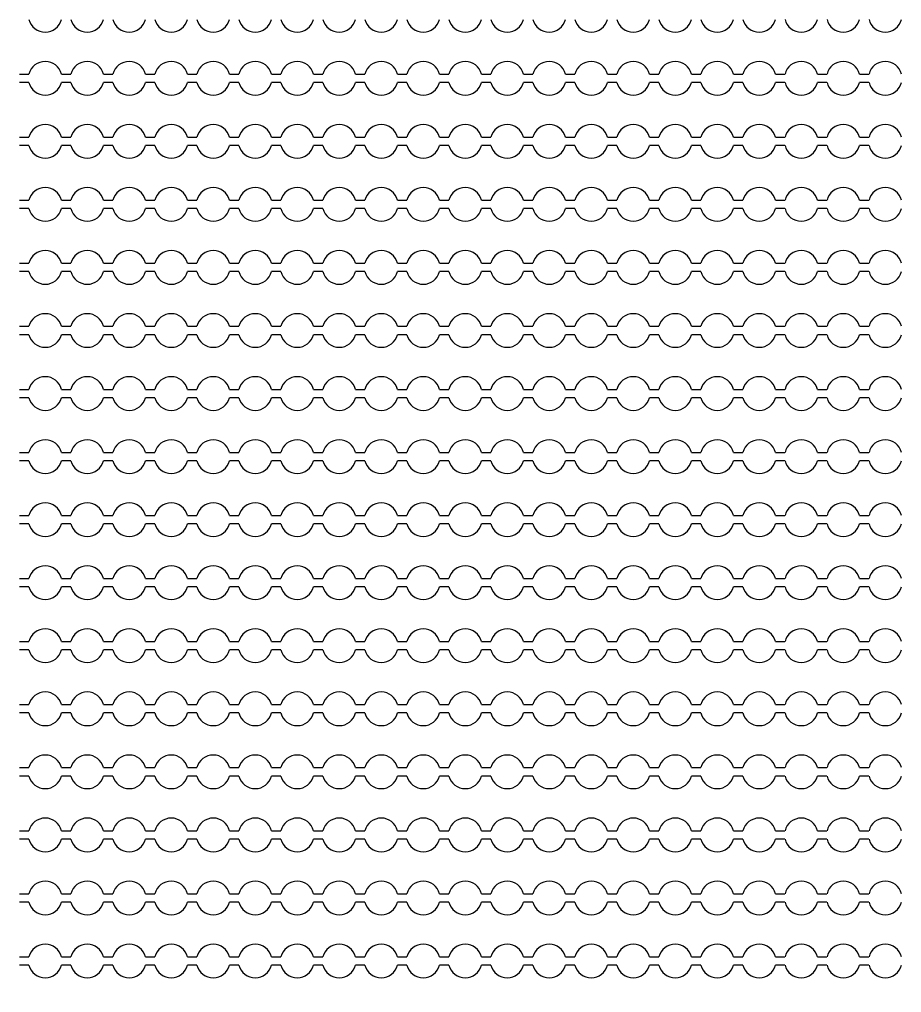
# Model space of a CAD drawing. Extents: x 4056 to 105656, y 4120 to 105720.
# Drawn here: x 32264 to 33314, y 31140 to 32298 of the extents above; entities that cross this region are included whole.
import ezdxf

# ---------------------------------------------------------------- set-up
doc = ezdxf.new("R2010")
doc.units = 13
doc.header["$MEASUREMENT"] = 0
doc.layers.add('Main Layer', color=7, linetype='Continuous', lineweight=0)

msp = doc.modelspace()

# ---------------------------------------------------------------- linework, layer by layer
for p, q in [((32263.9, 32233), (32275.1, 32233)), ((32313.9, 32233), (32325.1, 32233)), ((32363.9, 32233), (32375.1, 32233)), ((32413.9, 32233), (32425.1, 32233)), ((32463.9, 32233), (32475.1, 32233)), ((32513.9, 32233), (32525.1, 32233)), ((32563.9, 32233), (32575.1, 32233)), ((32613.9, 32233), (32625.1, 32233)), ((32663.9, 32233), (32675.1, 32233)), ((32713.9, 32233), (32725.1, 32233)), ((32763.9, 32233), (32775.1, 32233)), ((32813.9, 32233), (32825.1, 32233)), ((32863.9, 32233), (32875.1, 32233)), ((32913.9, 32233), (32925.1, 32233)), ((32963.9, 32233), (32975.1, 32233)), ((33013.9, 32233), (33025.1, 32233)), ((33063.9, 32233), (33075.1, 32233)), ((33113.9, 32233), (33125.1, 32233)), ((33163.9, 32233), (33175.1, 32233)), ((33213.9, 32233), (33225.1, 32233)), ((33263.9, 32233), (33275.1, 32233)), ((32275.1, 32223), (32263.9, 32223)), ((32325.1, 32223), (32313.9, 32223)), ((32375.1, 32223), (32363.9, 32223)), ((32425.1, 32223), (32413.9, 32223)), ((32475.1, 32223), (32463.9, 32223)), ((32525.1, 32223), (32513.9, 32223)), ((32575.1, 32223), (32563.9, 32223)), ((32625.1, 32223), (32613.9, 32223)), ((32675.1, 32223), (32663.9, 32223)), ((32725.1, 32223), (32713.9, 32223)), ((32775.1, 32223), (32763.9, 32223)), ((32825.1, 32223), (32813.9, 32223)), ((32875.1, 32223), (32863.9, 32223)), ((32925.1, 32223), (32913.9, 32223)), ((32975.1, 32223), (32963.9, 32223)), ((33025.1, 32223), (33013.9, 32223)), ((33075.1, 32223), (33063.9, 32223)), ((33125.1, 32223), (33113.9, 32223)), ((33175.1, 32223), (33163.9, 32223)), ((33225.1, 32223), (33213.9, 32223)), ((33275.1, 32223), (33263.9, 32223)), ((32263.9, 32158), (32275.1, 32158)), ((32313.9, 32158), (32325.1, 32158)), ((32363.9, 32158), (32375.1, 32158)), ((32413.9, 32158), (32425.1, 32158)), ((32463.9, 32158), (32475.1, 32158)), ((32513.9, 32158), (32525.1, 32158)), ((32563.9, 32158), (32575.1, 32158)), ((32613.9, 32158), (32625.1, 32158)), ((32663.9, 32158), (32675.1, 32158)), ((32713.9, 32158), (32725.1, 32158)), ((32763.9, 32158), (32775.1, 32158)), ((32813.9, 32158), (32825.1, 32158)), ((32863.9, 32158), (32875.1, 32158)), ((32913.9, 32158), (32925.1, 32158)), ((32963.9, 32158), (32975.1, 32158)), ((33013.9, 32158), (33025.1, 32158)), ((33063.9, 32158), (33075.1, 32158)), ((33113.9, 32158), (33125.1, 32158)), ((33163.9, 32158), (33175.1, 32158)), ((33213.9, 32158), (33225.1, 32158)), ((33263.9, 32158), (33275.1, 32158)), ((32275.1, 32148), (32263.9, 32148)), ((32325.1, 32148), (32313.9, 32148)), ((32375.1, 32148), (32363.9, 32148)), ((32425.1, 32148), (32413.9, 32148)), ((32475.1, 32148), (32463.9, 32148)), ((32525.1, 32148), (32513.9, 32148)), ((32575.1, 32148), (32563.9, 32148)), ((32625.1, 32148), (32613.9, 32148)), ((32675.1, 32148), (32663.9, 32148)), ((32725.1, 32148), (32713.9, 32148)), ((32775.1, 32148), (32763.9, 32148)), ((32825.1, 32148), (32813.9, 32148)), ((32875.1, 32148), (32863.9, 32148)), ((32925.1, 32148), (32913.9, 32148)), ((32975.1, 32148), (32963.9, 32148)), ((33025.1, 32148), (33013.9, 32148)), ((33075.1, 32148), (33063.9, 32148)), ((33125.1, 32148), (33113.9, 32148)), ((33175.1, 32148), (33163.9, 32148)), ((33225.1, 32148), (33213.9, 32148)), ((33275.1, 32148), (33263.9, 32148)), ((32263.9, 32083), (32275.1, 32083)), ((32313.9, 32083), (32325.1, 32083)), ((32363.9, 32083), (32375.1, 32083)), ((32413.9, 32083), (32425.1, 32083)), ((32463.9, 32083), (32475.1, 32083)), ((32513.9, 32083), (32525.1, 32083)), ((32563.9, 32083), (32575.1, 32083)), ((32613.9, 32083), (32625.1, 32083)), ((32663.9, 32083), (32675.1, 32083)), ((32713.9, 32083), (32725.1, 32083)), ((32763.9, 32083), (32775.1, 32083)), ((32813.9, 32083), (32825.1, 32083)), ((32863.9, 32083), (32875.1, 32083)), ((32913.9, 32083), (32925.1, 32083)), ((32963.9, 32083), (32975.1, 32083)), ((33013.9, 32083), (33025.1, 32083)), ((33063.9, 32083), (33075.1, 32083)), ((33113.9, 32083), (33125.1, 32083)), ((33163.9, 32083), (33175.1, 32083)), ((33213.9, 32083), (33225.1, 32083)), ((33263.9, 32083), (33275.1, 32083)), ((32275.1, 32073), (32263.9, 32073)), ((32325.1, 32073), (32313.9, 32073)), ((32375.1, 32073), (32363.9, 32073)), ((32425.1, 32073), (32413.9, 32073)), ((32475.1, 32073), (32463.9, 32073)), ((32525.1, 32073), (32513.9, 32073)), ((32575.1, 32073), (32563.9, 32073)), ((32625.1, 32073), (32613.9, 32073)), ((32675.1, 32073), (32663.9, 32073)), ((32725.1, 32073), (32713.9, 32073)), ((32775.1, 32073), (32763.9, 32073)), ((32825.1, 32073), (32813.9, 32073)), ((32875.1, 32073), (32863.9, 32073)), ((32925.1, 32073), (32913.9, 32073)), ((32975.1, 32073), (32963.9, 32073)), ((33025.1, 32073), (33013.9, 32073)), ((33075.1, 32073), (33063.9, 32073)), ((33125.1, 32073), (33113.9, 32073)), ((33175.1, 32073), (33163.9, 32073)), ((33225.1, 32073), (33213.9, 32073)), ((33275.1, 32073), (33263.9, 32073)), ((32263.9, 32008), (32275.1, 32008)), ((32313.9, 32008), (32325.1, 32008)), ((32363.9, 32008), (32375.1, 32008)), ((32413.9, 32008), (32425.1, 32008)), ((32463.9, 32008), (32475.1, 32008)), ((32513.9, 32008), (32525.1, 32008)), ((32563.9, 32008), (32575.1, 32008)), ((32613.9, 32008), (32625.1, 32008)), ((32663.9, 32008), (32675.1, 32008)), ((32713.9, 32008), (32725.1, 32008)), ((32763.9, 32008), (32775.1, 32008)), ((32813.9, 32008), (32825.1, 32008)), ((32863.9, 32008), (32875.1, 32008)), ((32913.9, 32008), (32925.1, 32008)), ((32963.9, 32008), (32975.1, 32008)), ((33013.9, 32008), (33025.1, 32008)), ((33063.9, 32008), (33075.1, 32008)), ((33113.9, 32008), (33125.1, 32008)), ((33163.9, 32008), (33175.1, 32008)), ((33213.9, 32008), (33225.1, 32008)), ((33263.9, 32008), (33275.1, 32008)), ((32275.1, 31998), (32263.9, 31998)), ((32325.1, 31998), (32313.9, 31998)), ((32375.1, 31998), (32363.9, 31998)), ((32425.1, 31998), (32413.9, 31998)), ((32475.1, 31998), (32463.9, 31998)), ((32525.1, 31998), (32513.9, 31998)), ((32575.1, 31998), (32563.9, 31998)), ((32625.1, 31998), (32613.9, 31998)), ((32675.1, 31998), (32663.9, 31998)), ((32725.1, 31998), (32713.9, 31998)), ((32775.1, 31998), (32763.9, 31998)), ((32825.1, 31998), (32813.9, 31998)), ((32875.1, 31998), (32863.9, 31998)), ((32925.1, 31998), (32913.9, 31998)), ((32975.1, 31998), (32963.9, 31998)), ((33025.1, 31998), (33013.9, 31998)), ((33075.1, 31998), (33063.9, 31998)), ((33125.1, 31998), (33113.9, 31998)), ((33175.1, 31998), (33163.9, 31998)), ((33225.1, 31998), (33213.9, 31998)), ((33275.1, 31998), (33263.9, 31998)), ((32263.9, 31933), (32275.1, 31933)), ((32313.9, 31933), (32325.1, 31933)), ((32363.9, 31933), (32375.1, 31933)), ((32413.9, 31933), (32425.1, 31933)), ((32463.9, 31933), (32475.1, 31933)), ((32513.9, 31933), (32525.1, 31933)), ((32563.9, 31933), (32575.1, 31933)), ((32613.9, 31933), (32625.1, 31933)), ((32663.9, 31933), (32675.1, 31933)), ((32713.9, 31933), (32725.1, 31933)), ((32763.9, 31933), (32775.1, 31933)), ((32813.9, 31933), (32825.1, 31933)), ((32863.9, 31933), (32875.1, 31933)), ((32913.9, 31933), (32925.1, 31933)), ((32963.9, 31933), (32975.1, 31933)), ((33013.9, 31933), (33025.1, 31933)), ((33063.9, 31933), (33075.1, 31933)), ((33113.9, 31933), (33125.1, 31933)), ((33163.9, 31933), (33175.1, 31933)), ((33213.9, 31933), (33225.1, 31933)), ((33263.9, 31933), (33275.1, 31933)), ((32275.1, 31923), (32263.9, 31923)), ((32325.1, 31923), (32313.9, 31923)), ((32375.1, 31923), (32363.9, 31923)), ((32425.1, 31923), (32413.9, 31923)), ((32475.1, 31923), (32463.9, 31923)), ((32525.1, 31923), (32513.9, 31923)), ((32575.1, 31923), (32563.9, 31923)), ((32625.1, 31923), (32613.9, 31923)), ((32675.1, 31923), (32663.9, 31923)), ((32725.1, 31923), (32713.9, 31923)), ((32775.1, 31923), (32763.9, 31923)), ((32825.1, 31923), (32813.9, 31923)), ((32875.1, 31923), (32863.9, 31923)), ((32925.1, 31923), (32913.9, 31923)), ((32975.1, 31923), (32963.9, 31923)), ((33025.1, 31923), (33013.9, 31923)), ((33075.1, 31923), (33063.9, 31923)), ((33125.1, 31923), (33113.9, 31923)), ((33175.1, 31923), (33163.9, 31923)), ((33225.1, 31923), (33213.9, 31923)), ((33275.1, 31923), (33263.9, 31923)), ((32263.9, 31858), (32275.1, 31858)), ((32313.9, 31858), (32325.1, 31858)), ((32363.9, 31858), (32375.1, 31858)), ((32413.9, 31858), (32425.1, 31858)), ((32463.9, 31858), (32475.1, 31858)), ((32513.9, 31858), (32525.1, 31858)), ((32563.9, 31858), (32575.1, 31858)), ((32613.9, 31858), (32625.1, 31858)), ((32663.9, 31858), (32675.1, 31858)), ((32713.9, 31858), (32725.1, 31858)), ((32763.9, 31858), (32775.1, 31858)), ((32813.9, 31858), (32825.1, 31858)), ((32863.9, 31858), (32875.1, 31858)), ((32913.9, 31858), (32925.1, 31858)), ((32963.9, 31858), (32975.1, 31858)), ((33013.9, 31858), (33025.1, 31858)), ((33063.9, 31858), (33075.1, 31858)), ((33113.9, 31858), (33125.1, 31858)), ((33163.9, 31858), (33175.1, 31858)), ((33213.9, 31858), (33225.1, 31858)), ((33263.9, 31858), (33275.1, 31858)), ((32275.1, 31848), (32263.9, 31848)), ((32325.1, 31848), (32313.9, 31848)), ((32375.1, 31848), (32363.9, 31848)), ((32425.1, 31848), (32413.9, 31848)), ((32475.1, 31848), (32463.9, 31848)), ((32525.1, 31848), (32513.9, 31848)), ((32575.1, 31848), (32563.9, 31848)), ((32625.1, 31848), (32613.9, 31848)), ((32675.1, 31848), (32663.9, 31848)), ((32725.1, 31848), (32713.9, 31848)), ((32775.1, 31848), (32763.9, 31848)), ((32825.1, 31848), (32813.9, 31848)), ((32875.1, 31848), (32863.9, 31848)), ((32925.1, 31848), (32913.9, 31848)), ((32975.1, 31848), (32963.9, 31848)), ((33025.1, 31848), (33013.9, 31848)), ((33075.1, 31848), (33063.9, 31848)), ((33125.1, 31848), (33113.9, 31848)), ((33175.1, 31848), (33163.9, 31848)), ((33225.1, 31848), (33213.9, 31848)), ((33275.1, 31848), (33263.9, 31848)), ((32263.9, 31783), (32275.1, 31783)), ((32313.9, 31783), (32325.1, 31783)), ((32363.9, 31783), (32375.1, 31783)), ((32413.9, 31783), (32425.1, 31783)), ((32463.9, 31783), (32475.1, 31783)), ((32513.9, 31783), (32525.1, 31783)), ((32563.9, 31783), (32575.1, 31783)), ((32613.9, 31783), (32625.1, 31783)), ((32663.9, 31783), (32675.1, 31783)), ((32713.9, 31783), (32725.1, 31783)), ((32763.9, 31783), (32775.1, 31783)), ((32813.9, 31783), (32825.1, 31783)), ((32863.9, 31783), (32875.1, 31783)), ((32913.9, 31783), (32925.1, 31783)), ((32963.9, 31783), (32975.1, 31783)), ((33013.9, 31783), (33025.1, 31783)), ((33063.9, 31783), (33075.1, 31783)), ((33113.9, 31783), (33125.1, 31783)), ((33163.9, 31783), (33175.1, 31783)), ((33213.9, 31783), (33225.1, 31783)), ((33263.9, 31783), (33275.1, 31783)), ((32275.1, 31773), (32263.9, 31773)), ((32325.1, 31773), (32313.9, 31773)), ((32375.1, 31773), (32363.9, 31773)), ((32425.1, 31773), (32413.9, 31773)), ((32475.1, 31773), (32463.9, 31773)), ((32525.1, 31773), (32513.9, 31773)), ((32575.1, 31773), (32563.9, 31773)), ((32625.1, 31773), (32613.9, 31773)), ((32675.1, 31773), (32663.9, 31773)), ((32725.1, 31773), (32713.9, 31773)), ((32775.1, 31773), (32763.9, 31773)), ((32825.1, 31773), (32813.9, 31773)), ((32875.1, 31773), (32863.9, 31773)), ((32925.1, 31773), (32913.9, 31773)), ((32975.1, 31773), (32963.9, 31773)), ((33025.1, 31773), (33013.9, 31773)), ((33075.1, 31773), (33063.9, 31773)), ((33125.1, 31773), (33113.9, 31773)), ((33175.1, 31773), (33163.9, 31773)), ((33225.1, 31773), (33213.9, 31773)), ((33275.1, 31773), (33263.9, 31773)), ((32263.9, 31708), (32275.1, 31708)), ((32313.9, 31708), (32325.1, 31708)), ((32363.9, 31708), (32375.1, 31708)), ((32413.9, 31708), (32425.1, 31708)), ((32463.9, 31708), (32475.1, 31708)), ((32513.9, 31708), (32525.1, 31708)), ((32563.9, 31708), (32575.1, 31708)), ((32613.9, 31708), (32625.1, 31708)), ((32663.9, 31708), (32675.1, 31708)), ((32713.9, 31708), (32725.1, 31708)), ((32763.9, 31708), (32775.1, 31708)), ((32813.9, 31708), (32825.1, 31708)), ((32863.9, 31708), (32875.1, 31708)), ((32913.9, 31708), (32925.1, 31708)), ((32963.9, 31708), (32975.1, 31708)), ((33013.9, 31708), (33025.1, 31708)), ((33063.9, 31708), (33075.1, 31708)), ((33113.9, 31708), (33125.1, 31708)), ((33163.9, 31708), (33175.1, 31708)), ((33213.9, 31708), (33225.1, 31708)), ((33263.9, 31708), (33275.1, 31708)), ((32275.1, 31698), (32263.9, 31698)), ((32325.1, 31698), (32313.9, 31698)), ((32375.1, 31698), (32363.9, 31698)), ((32425.1, 31698), (32413.9, 31698)), ((32475.1, 31698), (32463.9, 31698)), ((32525.1, 31698), (32513.9, 31698)), ((32575.1, 31698), (32563.9, 31698)), ((32625.1, 31698), (32613.9, 31698)), ((32675.1, 31698), (32663.9, 31698)), ((32725.1, 31698), (32713.9, 31698)), ((32775.1, 31698), (32763.9, 31698)), ((32825.1, 31698), (32813.9, 31698)), ((32875.1, 31698), (32863.9, 31698)), ((32925.1, 31698), (32913.9, 31698)), ((32975.1, 31698), (32963.9, 31698)), ((33025.1, 31698), (33013.9, 31698)), ((33075.1, 31698), (33063.9, 31698)), ((33125.1, 31698), (33113.9, 31698)), ((33175.1, 31698), (33163.9, 31698)), ((33225.1, 31698), (33213.9, 31698)), ((33275.1, 31698), (33263.9, 31698)), ((32263.9, 31633), (32275.1, 31633)), ((32275.1, 31623), (32263.9, 31623)), ((32313.9, 31633), (32325.1, 31633)), ((32325.1, 31623), (32313.9, 31623)), ((32363.9, 31633), (32375.1, 31633)), ((32375.1, 31623), (32363.9, 31623)), ((32413.9, 31633), (32425.1, 31633)), ((32425.1, 31623), (32413.9, 31623)), ((32463.9, 31633), (32475.1, 31633)), ((32475.1, 31623), (32463.9, 31623)), ((32513.9, 31633), (32525.1, 31633)), ((32525.1, 31623), (32513.9, 31623)), ((32563.9, 31633), (32575.1, 31633)), ((32575.1, 31623), (32563.9, 31623)), ((32613.9, 31633), (32625.1, 31633)), ((32625.1, 31623), (32613.9, 31623)), ((32663.9, 31633), (32675.1, 31633)), ((32675.1, 31623), (32663.9, 31623)), ((32713.9, 31633), (32725.1, 31633)), ((32725.1, 31623), (32713.9, 31623)), ((32763.9, 31633), (32775.1, 31633)), ((32775.1, 31623), (32763.9, 31623)), ((32813.9, 31633), (32825.1, 31633)), ((32825.1, 31623), (32813.9, 31623)), ((32863.9, 31633), (32875.1, 31633)), ((32875.1, 31623), (32863.9, 31623)), ((32913.9, 31633), (32925.1, 31633)), ((32925.1, 31623), (32913.9, 31623)), ((32963.9, 31633), (32975.1, 31633)), ((32975.1, 31623), (32963.9, 31623)), ((33013.9, 31633), (33025.1, 31633)), ((33025.1, 31623), (33013.9, 31623)), ((33063.9, 31633), (33075.1, 31633)), ((33075.1, 31623), (33063.9, 31623)), ((33113.9, 31633), (33125.1, 31633)), ((33125.1, 31623), (33113.9, 31623)), ((33163.9, 31633), (33175.1, 31633)), ((33175.1, 31623), (33163.9, 31623)), ((33213.9, 31633), (33225.1, 31633)), ((33225.1, 31623), (33213.9, 31623)), ((33263.9, 31633), (33275.1, 31633)), ((33275.1, 31623), (33263.9, 31623)), ((32263.9, 31558), (32275.1, 31558)), ((32313.9, 31558), (32325.1, 31558)), ((32363.9, 31558), (32375.1, 31558)), ((32413.9, 31558), (32425.1, 31558)), ((32463.9, 31558), (32475.1, 31558)), ((32513.9, 31558), (32525.1, 31558)), ((32563.9, 31558), (32575.1, 31558)), ((32613.9, 31558), (32625.1, 31558)), ((32663.9, 31558), (32675.1, 31558)), ((32713.9, 31558), (32725.1, 31558)), ((32763.9, 31558), (32775.1, 31558)), ((32813.9, 31558), (32825.1, 31558)), ((32863.9, 31558), (32875.1, 31558)), ((32913.9, 31558), (32925.1, 31558)), ((32963.9, 31558), (32975.1, 31558)), ((33013.9, 31558), (33025.1, 31558)), ((33063.9, 31558), (33075.1, 31558)), ((33113.9, 31558), (33125.1, 31558)), ((33163.9, 31558), (33175.1, 31558)), ((33213.9, 31558), (33225.1, 31558)), ((33263.9, 31558), (33275.1, 31558)), ((32275.1, 31548), (32263.9, 31548)), ((32325.1, 31548), (32313.9, 31548)), ((32375.1, 31548), (32363.9, 31548)), ((32425.1, 31548), (32413.9, 31548)), ((32475.1, 31548), (32463.9, 31548)), ((32525.1, 31548), (32513.9, 31548)), ((32575.1, 31548), (32563.9, 31548)), ((32625.1, 31548), (32613.9, 31548)), ((32675.1, 31548), (32663.9, 31548)), ((32725.1, 31548), (32713.9, 31548)), ((32775.1, 31548), (32763.9, 31548)), ((32825.1, 31548), (32813.9, 31548)), ((32875.1, 31548), (32863.9, 31548)), ((32925.1, 31548), (32913.9, 31548)), ((32975.1, 31548), (32963.9, 31548)), ((33025.1, 31548), (33013.9, 31548)), ((33075.1, 31548), (33063.9, 31548)), ((33125.1, 31548), (33113.9, 31548)), ((33175.1, 31548), (33163.9, 31548)), ((33225.1, 31548), (33213.9, 31548)), ((33275.1, 31548), (33263.9, 31548)), ((32263.9, 31483), (32275.1, 31483)), ((32275.1, 31473), (32263.9, 31473)), ((32313.9, 31483), (32325.1, 31483)), ((32325.1, 31473), (32313.9, 31473)), ((32363.9, 31483), (32375.1, 31483)), ((32375.1, 31473), (32363.9, 31473)), ((32413.9, 31483), (32425.1, 31483)), ((32425.1, 31473), (32413.9, 31473)), ((32463.9, 31483), (32475.1, 31483)), ((32475.1, 31473), (32463.9, 31473)), ((32513.9, 31483), (32525.1, 31483)), ((32525.1, 31473), (32513.9, 31473)), ((32563.9, 31483), (32575.1, 31483)), ((32575.1, 31473), (32563.9, 31473)), ((32613.9, 31483), (32625.1, 31483)), ((32625.1, 31473), (32613.9, 31473)), ((32663.9, 31483), (32675.1, 31483)), ((32675.1, 31473), (32663.9, 31473)), ((32713.9, 31483), (32725.1, 31483)), ((32725.1, 31473), (32713.9, 31473)), ((32763.9, 31483), (32775.1, 31483)), ((32775.1, 31473), (32763.9, 31473)), ((32813.9, 31483), (32825.1, 31483)), ((32825.1, 31473), (32813.9, 31473)), ((32863.9, 31483), (32875.1, 31483)), ((32875.1, 31473), (32863.9, 31473)), ((32913.9, 31483), (32925.1, 31483)), ((32925.1, 31473), (32913.9, 31473)), ((32963.9, 31483), (32975.1, 31483)), ((32975.1, 31473), (32963.9, 31473)), ((33013.9, 31483), (33025.1, 31483)), ((33025.1, 31473), (33013.9, 31473)), ((33063.9, 31483), (33075.1, 31483)), ((33075.1, 31473), (33063.9, 31473)), ((33113.9, 31483), (33125.1, 31483)), ((33125.1, 31473), (33113.9, 31473)), ((33163.9, 31483), (33175.1, 31483)), ((33175.1, 31473), (33163.9, 31473)), ((33213.9, 31483), (33225.1, 31483)), ((33225.1, 31473), (33213.9, 31473)), ((33263.9, 31483), (33275.1, 31483)), ((33275.1, 31473), (33263.9, 31473)), ((32263.9, 31408), (32275.1, 31408)), ((32313.9, 31408), (32325.1, 31408)), ((32363.9, 31408), (32375.1, 31408)), ((32413.9, 31408), (32425.1, 31408)), ((32463.9, 31408), (32475.1, 31408)), ((32513.9, 31408), (32525.1, 31408)), ((32563.9, 31408), (32575.1, 31408)), ((32613.9, 31408), (32625.1, 31408)), ((32663.9, 31408), (32675.1, 31408)), ((32713.9, 31408), (32725.1, 31408)), ((32763.9, 31408), (32775.1, 31408)), ((32813.9, 31408), (32825.1, 31408)), ((32863.9, 31408), (32875.1, 31408)), ((32913.9, 31408), (32925.1, 31408)), ((32963.9, 31408), (32975.1, 31408)), ((33013.9, 31408), (33025.1, 31408)), ((33063.9, 31408), (33075.1, 31408)), ((33113.9, 31408), (33125.1, 31408)), ((33163.9, 31408), (33175.1, 31408)), ((33213.9, 31408), (33225.1, 31408)), ((33263.9, 31408), (33275.1, 31408)), ((32275.1, 31398), (32263.9, 31398)), ((32325.1, 31398), (32313.9, 31398)), ((32375.1, 31398), (32363.9, 31398)), ((32425.1, 31398), (32413.9, 31398)), ((32475.1, 31398), (32463.9, 31398)), ((32525.1, 31398), (32513.9, 31398)), ((32575.1, 31398), (32563.9, 31398)), ((32625.1, 31398), (32613.9, 31398)), ((32675.1, 31398), (32663.9, 31398)), ((32725.1, 31398), (32713.9, 31398)), ((32775.1, 31398), (32763.9, 31398)), ((32825.1, 31398), (32813.9, 31398)), ((32875.1, 31398), (32863.9, 31398)), ((32925.1, 31398), (32913.9, 31398)), ((32975.1, 31398), (32963.9, 31398)), ((33025.1, 31398), (33013.9, 31398)), ((33075.1, 31398), (33063.9, 31398)), ((33125.1, 31398), (33113.9, 31398)), ((33175.1, 31398), (33163.9, 31398)), ((33225.1, 31398), (33213.9, 31398)), ((33275.1, 31398), (33263.9, 31398)), ((32263.9, 31333), (32275.1, 31333)), ((32275.1, 31323), (32263.9, 31323)), ((32313.9, 31333), (32325.1, 31333)), ((32325.1, 31323), (32313.9, 31323)), ((32363.9, 31333), (32375.1, 31333)), ((32375.1, 31323), (32363.9, 31323)), ((32413.9, 31333), (32425.1, 31333)), ((32425.1, 31323), (32413.9, 31323)), ((32463.9, 31333), (32475.1, 31333)), ((32475.1, 31323), (32463.9, 31323)), ((32513.9, 31333), (32525.1, 31333)), ((32525.1, 31323), (32513.9, 31323)), ((32563.9, 31333), (32575.1, 31333)), ((32575.1, 31323), (32563.9, 31323)), ((32613.9, 31333), (32625.1, 31333)), ((32625.1, 31323), (32613.9, 31323)), ((32663.9, 31333), (32675.1, 31333)), ((32675.1, 31323), (32663.9, 31323)), ((32713.9, 31333), (32725.1, 31333)), ((32725.1, 31323), (32713.9, 31323)), ((32763.9, 31333), (32775.1, 31333)), ((32775.1, 31323), (32763.9, 31323)), ((32813.9, 31333), (32825.1, 31333)), ((32825.1, 31323), (32813.9, 31323)), ((32863.9, 31333), (32875.1, 31333)), ((32875.1, 31323), (32863.9, 31323)), ((32913.9, 31333), (32925.1, 31333)), ((32925.1, 31323), (32913.9, 31323)), ((32963.9, 31333), (32975.1, 31333)), ((32975.1, 31323), (32963.9, 31323)), ((33013.9, 31333), (33025.1, 31333)), ((33025.1, 31323), (33013.9, 31323)), ((33063.9, 31333), (33075.1, 31333)), ((33075.1, 31323), (33063.9, 31323)), ((33113.9, 31333), (33125.1, 31333)), ((33125.1, 31323), (33113.9, 31323)), ((33163.9, 31333), (33175.1, 31333)), ((33175.1, 31323), (33163.9, 31323)), ((33213.9, 31333), (33225.1, 31333)), ((33225.1, 31323), (33213.9, 31323)), ((33263.9, 31333), (33275.1, 31333)), ((33275.1, 31323), (33263.9, 31323)), ((32263.9, 31258), (32275.1, 31258)), ((32313.9, 31258), (32325.1, 31258)), ((32363.9, 31258), (32375.1, 31258)), ((32413.9, 31258), (32425.1, 31258)), ((32463.9, 31258), (32475.1, 31258)), ((32513.9, 31258), (32525.1, 31258)), ((32563.9, 31258), (32575.1, 31258)), ((32613.9, 31258), (32625.1, 31258)), ((32663.9, 31258), (32675.1, 31258)), ((32713.9, 31258), (32725.1, 31258)), ((32763.9, 31258), (32775.1, 31258)), ((32813.9, 31258), (32825.1, 31258)), ((32863.9, 31258), (32875.1, 31258)), ((32913.9, 31258), (32925.1, 31258)), ((32963.9, 31258), (32975.1, 31258)), ((33013.9, 31258), (33025.1, 31258)), ((33063.9, 31258), (33075.1, 31258)), ((33113.9, 31258), (33125.1, 31258)), ((33163.9, 31258), (33175.1, 31258)), ((33213.9, 31258), (33225.1, 31258)), ((33263.9, 31258), (33275.1, 31258)), ((32275.1, 31248), (32263.9, 31248)), ((32325.1, 31248), (32313.9, 31248)), ((32375.1, 31248), (32363.9, 31248)), ((32425.1, 31248), (32413.9, 31248)), ((32475.1, 31248), (32463.9, 31248)), ((32525.1, 31248), (32513.9, 31248)), ((32575.1, 31248), (32563.9, 31248)), ((32625.1, 31248), (32613.9, 31248)), ((32675.1, 31248), (32663.9, 31248)), ((32725.1, 31248), (32713.9, 31248)), ((32775.1, 31248), (32763.9, 31248)), ((32825.1, 31248), (32813.9, 31248)), ((32875.1, 31248), (32863.9, 31248)), ((32925.1, 31248), (32913.9, 31248)), ((32975.1, 31248), (32963.9, 31248)), ((33025.1, 31248), (33013.9, 31248)), ((33075.1, 31248), (33063.9, 31248)), ((33125.1, 31248), (33113.9, 31248)), ((33175.1, 31248), (33163.9, 31248)), ((33225.1, 31248), (33213.9, 31248)), ((33275.1, 31248), (33263.9, 31248)), ((32263.9, 31183), (32275.1, 31183)), ((32275.1, 31173), (32263.9, 31173)), ((32313.9, 31183), (32325.1, 31183)), ((32325.1, 31173), (32313.9, 31173)), ((32363.9, 31183), (32375.1, 31183)), ((32375.1, 31173), (32363.9, 31173)), ((32413.9, 31183), (32425.1, 31183)), ((32425.1, 31173), (32413.9, 31173)), ((32463.9, 31183), (32475.1, 31183)), ((32475.1, 31173), (32463.9, 31173)), ((32513.9, 31183), (32525.1, 31183)), ((32525.1, 31173), (32513.9, 31173)), ((32563.9, 31183), (32575.1, 31183)), ((32575.1, 31173), (32563.9, 31173)), ((32613.9, 31183), (32625.1, 31183)), ((32625.1, 31173), (32613.9, 31173)), ((32663.9, 31183), (32675.1, 31183)), ((32675.1, 31173), (32663.9, 31173)), ((32713.9, 31183), (32725.1, 31183)), ((32725.1, 31173), (32713.9, 31173)), ((32763.9, 31183), (32775.1, 31183)), ((32775.1, 31173), (32763.9, 31173)), ((32813.9, 31183), (32825.1, 31183)), ((32825.1, 31173), (32813.9, 31173)), ((32863.9, 31183), (32875.1, 31183)), ((32875.1, 31173), (32863.9, 31173)), ((32913.9, 31183), (32925.1, 31183)), ((32925.1, 31173), (32913.9, 31173)), ((32963.9, 31183), (32975.1, 31183)), ((32975.1, 31173), (32963.9, 31173)), ((33013.9, 31183), (33025.1, 31183)), ((33025.1, 31173), (33013.9, 31173)), ((33063.9, 31183), (33075.1, 31183)), ((33075.1, 31173), (33063.9, 31173)), ((33113.9, 31183), (33125.1, 31183)), ((33125.1, 31173), (33113.9, 31173)), ((33163.9, 31183), (33175.1, 31183)), ((33175.1, 31173), (33163.9, 31173)), ((33213.9, 31183), (33225.1, 31183)), ((33225.1, 31173), (33213.9, 31173)), ((33263.9, 31183), (33275.1, 31183)), ((33275.1, 31173), (33263.9, 31173))]:
    msp.add_line(p, q)
for centre, start, end in [((32294.5, 32303), 194.4775, 345.5225), ((32344.5, 32303), 194.4775, 345.5225), ((32394.5, 32303), 194.4775, 345.5225), ((32444.5, 32303), 194.4775, 345.5225), ((32494.5, 32303), 194.4775, 345.5225), ((32544.5, 32303), 194.4775, 345.5225), ((32594.5, 32303), 194.4775, 345.5225), ((32644.5, 32303), 194.4775, 345.5225), ((32694.5, 32303), 194.4775, 345.5225), ((32744.5, 32303), 194.4775, 345.5225), ((32794.5, 32303), 194.4775, 345.5225), ((32844.5, 32303), 194.4775, 345.5225), ((32894.5, 32303), 194.4775, 345.5225), ((32944.5, 32303), 194.4775, 345.5225), ((32994.5, 32303), 194.4775, 345.5225), ((33044.5, 32303), 194.4775, 345.5225), ((33094.5, 32303), 194.4775, 345.5225), ((33144.5, 32303), 194.4775, 345.5225), ((33194.5, 32303), 194.4775, 345.5225), ((33244.5, 32303), 194.4775, 345.5225), ((33294.5, 32303), 194.4775, 345.5225), ((32294.5, 32228), 14.4775, 165.5225), ((32344.5, 32228), 14.4775, 165.5225), ((32394.5, 32228), 14.4775, 165.5225), ((32444.5, 32228), 14.4775, 165.5225), ((32494.5, 32228), 14.4775, 165.5225), ((32544.5, 32228), 14.4775, 165.5225), ((32594.5, 32228), 14.4775, 165.5225), ((32644.5, 32228), 14.4775, 165.5225), ((32694.5, 32228), 14.4775, 165.5225), ((32744.5, 32228), 14.4775, 165.5225), ((32794.5, 32228), 14.4775, 165.5225), ((32844.5, 32228), 14.4775, 165.5225), ((32894.5, 32228), 14.4775, 165.5225), ((32944.5, 32228), 14.4775, 165.5225), ((32994.5, 32228), 14.4775, 165.5225), ((33044.5, 32228), 14.4775, 165.5225), ((33094.5, 32228), 14.4775, 165.5225), ((33144.5, 32228), 14.4775, 165.5225), ((33194.5, 32228), 14.4775, 165.5225), ((33244.5, 32228), 14.4775, 165.5225), ((33294.5, 32228), 14.4775, 165.5225), ((32294.5, 32228), 194.4775, 345.5225), ((32344.5, 32228), 194.4775, 345.5225), ((32394.5, 32228), 194.4775, 345.5225), ((32444.5, 32228), 194.4775, 345.5225), ((32494.5, 32228), 194.4775, 345.5225), ((32544.5, 32228), 194.4775, 345.5225), ((32594.5, 32228), 194.4775, 345.5225), ((32644.5, 32228), 194.4775, 345.5225), ((32694.5, 32228), 194.4775, 345.5225), ((32744.5, 32228), 194.4775, 345.5225), ((32794.5, 32228), 194.4775, 345.5225), ((32844.5, 32228), 194.4775, 345.5225), ((32894.5, 32228), 194.4775, 345.5225), ((32944.5, 32228), 194.4775, 345.5225), ((32994.5, 32228), 194.4775, 345.5225), ((33044.5, 32228), 194.4775, 345.5225), ((33094.5, 32228), 194.4775, 345.5225), ((33144.5, 32228), 194.4775, 345.5225), ((33194.5, 32228), 194.4775, 345.5225), ((33244.5, 32228), 194.4775, 345.5225), ((33294.5, 32228), 194.4775, 345.5225), ((32294.5, 32153), 14.4775, 165.5225), ((32344.5, 32153), 14.4775, 165.5225), ((32394.5, 32153), 14.4775, 165.5225), ((32444.5, 32153), 14.4775, 165.5225), ((32494.5, 32153), 14.4775, 165.5225), ((32544.5, 32153), 14.4775, 165.5225), ((32594.5, 32153), 14.4775, 165.5225), ((32644.5, 32153), 14.4775, 165.5225), ((32694.5, 32153), 14.4775, 165.5225), ((32744.5, 32153), 14.4775, 165.5225), ((32794.5, 32153), 14.4775, 165.5225), ((32844.5, 32153), 14.4775, 165.5225), ((32894.5, 32153), 14.4775, 165.5225), ((32944.5, 32153), 14.4775, 165.5225), ((32994.5, 32153), 14.4775, 165.5225), ((33044.5, 32153), 14.4775, 165.5225), ((33094.5, 32153), 14.4775, 165.5225), ((33144.5, 32153), 14.4775, 165.5225), ((33194.5, 32153), 14.4775, 165.5225), ((33244.5, 32153), 14.4775, 165.5225), ((33294.5, 32153), 14.4775, 165.5225), ((32294.5, 32153), 194.4775, 345.5225), ((32344.5, 32153), 194.4775, 345.5225), ((32394.5, 32153), 194.4775, 345.5225), ((32444.5, 32153), 194.4775, 345.5225), ((32494.5, 32153), 194.4775, 345.5225), ((32544.5, 32153), 194.4775, 345.5225), ((32594.5, 32153), 194.4775, 345.5225), ((32644.5, 32153), 194.4775, 345.5225), ((32694.5, 32153), 194.4775, 345.5225), ((32744.5, 32153), 194.4775, 345.5225), ((32794.5, 32153), 194.4775, 345.5225), ((32844.5, 32153), 194.4775, 345.5225), ((32894.5, 32153), 194.4775, 345.5225), ((32944.5, 32153), 194.4775, 345.5225), ((32994.5, 32153), 194.4775, 345.5225), ((33044.5, 32153), 194.4775, 345.5225), ((33094.5, 32153), 194.4775, 345.5225), ((33144.5, 32153), 194.4775, 345.5225), ((33194.5, 32153), 194.4775, 345.5225), ((33244.5, 32153), 194.4775, 345.5225), ((33294.5, 32153), 194.4775, 345.5225), ((32294.5, 32078), 14.4775, 165.5225), ((32344.5, 32078), 14.4775, 165.5225), ((32394.5, 32078), 14.4775, 165.5225), ((32444.5, 32078), 14.4775, 165.5225), ((32494.5, 32078), 14.4775, 165.5225), ((32544.5, 32078), 14.4775, 165.5225), ((32594.5, 32078), 14.4775, 165.5225), ((32644.5, 32078), 14.4775, 165.5225), ((32694.5, 32078), 14.4775, 165.5225), ((32744.5, 32078), 14.4775, 165.5225), ((32794.5, 32078), 14.4775, 165.5225), ((32844.5, 32078), 14.4775, 165.5225), ((32894.5, 32078), 14.4775, 165.5225), ((32944.5, 32078), 14.4775, 165.5225), ((32994.5, 32078), 14.4775, 165.5225), ((33044.5, 32078), 14.4775, 165.5225), ((33094.5, 32078), 14.4775, 165.5225), ((33144.5, 32078), 14.4775, 165.5225), ((33194.5, 32078), 14.4775, 165.5225), ((33244.5, 32078), 14.4775, 165.5225), ((33294.5, 32078), 14.4775, 165.5225), ((32294.5, 32078), 194.4775, 345.5225), ((32344.5, 32078), 194.4775, 345.5225), ((32394.5, 32078), 194.4775, 345.5225), ((32444.5, 32078), 194.4775, 345.5225), ((32494.5, 32078), 194.4775, 345.5225), ((32544.5, 32078), 194.4775, 345.5225), ((32594.5, 32078), 194.4775, 345.5225), ((32644.5, 32078), 194.4775, 345.5225), ((32694.5, 32078), 194.4775, 345.5225), ((32744.5, 32078), 194.4775, 345.5225), ((32794.5, 32078), 194.4775, 345.5225), ((32844.5, 32078), 194.4775, 345.5225), ((32894.5, 32078), 194.4775, 345.5225), ((32944.5, 32078), 194.4775, 345.5225), ((32994.5, 32078), 194.4775, 345.5225), ((33044.5, 32078), 194.4775, 345.5225), ((33094.5, 32078), 194.4775, 345.5225), ((33144.5, 32078), 194.4775, 345.5225), ((33194.5, 32078), 194.4775, 345.5225), ((33244.5, 32078), 194.4775, 345.5225), ((33294.5, 32078), 194.4775, 345.5225), ((32294.5, 32003), 14.4775, 165.5225), ((32344.5, 32003), 14.4775, 165.5225), ((32394.5, 32003), 14.4775, 165.5225), ((32444.5, 32003), 14.4775, 165.5225), ((32494.5, 32003), 14.4775, 165.5225), ((32544.5, 32003), 14.4775, 165.5225), ((32594.5, 32003), 14.4775, 165.5225), ((32644.5, 32003), 14.4775, 165.5225), ((32694.5, 32003), 14.4775, 165.5225), ((32744.5, 32003), 14.4775, 165.5225), ((32794.5, 32003), 14.4775, 165.5225), ((32844.5, 32003), 14.4775, 165.5225), ((32894.5, 32003), 14.4775, 165.5225), ((32944.5, 32003), 14.4775, 165.5225), ((32994.5, 32003), 14.4775, 165.5225), ((33044.5, 32003), 14.4775, 165.5225), ((33094.5, 32003), 14.4775, 165.5225), ((33144.5, 32003), 14.4775, 165.5225), ((33194.5, 32003), 14.4775, 165.5225), ((33244.5, 32003), 14.4775, 165.5225), ((33294.5, 32003), 14.4775, 165.5225), ((32294.5, 32003), 194.4775, 345.5225), ((32344.5, 32003), 194.4775, 345.5225), ((32394.5, 32003), 194.4775, 345.5225), ((32444.5, 32003), 194.4775, 345.5225), ((32494.5, 32003), 194.4775, 345.5225), ((32544.5, 32003), 194.4775, 345.5225), ((32594.5, 32003), 194.4775, 345.5225), ((32644.5, 32003), 194.4775, 345.5225), ((32694.5, 32003), 194.4775, 345.5225), ((32744.5, 32003), 194.4775, 345.5225), ((32794.5, 32003), 194.4775, 345.5225), ((32844.5, 32003), 194.4775, 345.5225), ((32894.5, 32003), 194.4775, 345.5225), ((32944.5, 32003), 194.4775, 345.5225), ((32994.5, 32003), 194.4775, 345.5225), ((33044.5, 32003), 194.4775, 345.5225), ((33094.5, 32003), 194.4775, 345.5225), ((33144.5, 32003), 194.4775, 345.5225), ((33194.5, 32003), 194.4775, 345.5225), ((33244.5, 32003), 194.4775, 345.5225), ((33294.5, 32003), 194.4775, 345.5225), ((32294.5, 31928), 14.4775, 165.5225), ((32344.5, 31928), 14.4775, 165.5225), ((32394.5, 31928), 14.4775, 165.5225), ((32444.5, 31928), 14.4775, 165.5225), ((32494.5, 31928), 14.4775, 165.5225), ((32544.5, 31928), 14.4775, 165.5225), ((32594.5, 31928), 14.4775, 165.5225), ((32644.5, 31928), 14.4775, 165.5225), ((32694.5, 31928), 14.4775, 165.5225), ((32744.5, 31928), 14.4775, 165.5225), ((32794.5, 31928), 14.4775, 165.5225), ((32844.5, 31928), 14.4775, 165.5225), ((32894.5, 31928), 14.4775, 165.5225), ((32944.5, 31928), 14.4775, 165.5225), ((32994.5, 31928), 14.4775, 165.5225), ((33044.5, 31928), 14.4775, 165.5225), ((33094.5, 31928), 14.4775, 165.5225), ((33144.5, 31928), 14.4775, 165.5225), ((33194.5, 31928), 14.4775, 165.5225), ((33244.5, 31928), 14.4775, 165.5225), ((33294.5, 31928), 14.4775, 165.5225), ((32294.5, 31928), 194.4775, 345.5225), ((32344.5, 31928), 194.4775, 345.5225), ((32394.5, 31928), 194.4775, 345.5225), ((32444.5, 31928), 194.4775, 345.5225), ((32494.5, 31928), 194.4775, 345.5225), ((32544.5, 31928), 194.4775, 345.5225), ((32594.5, 31928), 194.4775, 345.5225), ((32644.5, 31928), 194.4775, 345.5225), ((32694.5, 31928), 194.4775, 345.5225), ((32744.5, 31928), 194.4775, 345.5225), ((32794.5, 31928), 194.4775, 345.5225), ((32844.5, 31928), 194.4775, 345.5225), ((32894.5, 31928), 194.4775, 345.5225), ((32944.5, 31928), 194.4775, 345.5225), ((32994.5, 31928), 194.4775, 345.5225), ((33044.5, 31928), 194.4775, 345.5225), ((33094.5, 31928), 194.4775, 345.5225), ((33144.5, 31928), 194.4775, 345.5225), ((33194.5, 31928), 194.4775, 345.5225), ((33244.5, 31928), 194.4775, 345.5225), ((33294.5, 31928), 194.4775, 345.5225), ((32294.5, 31853), 14.4775, 165.5225), ((32344.5, 31853), 14.4775, 165.5225), ((32394.5, 31853), 14.4775, 165.5225), ((32444.5, 31853), 14.4775, 165.5225), ((32494.5, 31853), 14.4775, 165.5225), ((32544.5, 31853), 14.4775, 165.5225), ((32594.5, 31853), 14.4775, 165.5225), ((32644.5, 31853), 14.4775, 165.5225), ((32694.5, 31853), 14.4775, 165.5225), ((32744.5, 31853), 14.4775, 165.5225), ((32794.5, 31853), 14.4775, 165.5225), ((32844.5, 31853), 14.4775, 165.5225), ((32894.5, 31853), 14.4775, 165.5225), ((32944.5, 31853), 14.4775, 165.5225), ((32994.5, 31853), 14.4775, 165.5225), ((33044.5, 31853), 14.4775, 165.5225), ((33094.5, 31853), 14.4775, 165.5225), ((33144.5, 31853), 14.4775, 165.5225), ((33194.5, 31853), 14.4775, 165.5225), ((33244.5, 31853), 14.4775, 165.5225), ((33294.5, 31853), 14.4775, 165.5225), ((32294.5, 31853), 194.4775, 345.5225), ((32344.5, 31853), 194.4775, 345.5225), ((32394.5, 31853), 194.4775, 345.5225), ((32444.5, 31853), 194.4775, 345.5225), ((32494.5, 31853), 194.4775, 345.5225), ((32544.5, 31853), 194.4775, 345.5225), ((32594.5, 31853), 194.4775, 345.5225), ((32644.5, 31853), 194.4775, 345.5225), ((32694.5, 31853), 194.4775, 345.5225), ((32744.5, 31853), 194.4775, 345.5225), ((32794.5, 31853), 194.4775, 345.5225), ((32844.5, 31853), 194.4775, 345.5225), ((32894.5, 31853), 194.4775, 345.5225), ((32944.5, 31853), 194.4775, 345.5225), ((32994.5, 31853), 194.4775, 345.5225), ((33044.5, 31853), 194.4775, 345.5225), ((33094.5, 31853), 194.4775, 345.5225), ((33144.5, 31853), 194.4775, 345.5225), ((33194.5, 31853), 194.4775, 345.5225), ((33244.5, 31853), 194.4775, 345.5225), ((33294.5, 31853), 194.4775, 345.5225), ((32294.5, 31778), 14.4775, 165.5225), ((32344.5, 31778), 14.4775, 165.5225), ((32394.5, 31778), 14.4775, 165.5225), ((32444.5, 31778), 14.4775, 165.5225), ((32494.5, 31778), 14.4775, 165.5225), ((32544.5, 31778), 14.4775, 165.5225), ((32594.5, 31778), 14.4775, 165.5225), ((32644.5, 31778), 14.4775, 165.5225), ((32694.5, 31778), 14.4775, 165.5225), ((32744.5, 31778), 14.4775, 165.5225), ((32794.5, 31778), 14.4775, 165.5225), ((32844.5, 31778), 14.4775, 165.5225), ((32894.5, 31778), 14.4775, 165.5225), ((32944.5, 31778), 14.4775, 165.5225), ((32994.5, 31778), 14.4775, 165.5225), ((33044.5, 31778), 14.4775, 165.5225), ((33094.5, 31778), 14.4775, 165.5225), ((33144.5, 31778), 14.4775, 165.5225), ((33194.5, 31778), 14.4775, 165.5225), ((33244.5, 31778), 14.4775, 165.5225), ((33294.5, 31778), 14.4775, 165.5225), ((32294.5, 31778), 194.4775, 345.5225), ((32344.5, 31778), 194.4775, 345.5225), ((32394.5, 31778), 194.4775, 345.5225), ((32444.5, 31778), 194.4775, 345.5225), ((32494.5, 31778), 194.4775, 345.5225), ((32544.5, 31778), 194.4775, 345.5225), ((32594.5, 31778), 194.4775, 345.5225), ((32644.5, 31778), 194.4775, 345.5225), ((32694.5, 31778), 194.4775, 345.5225), ((32744.5, 31778), 194.4775, 345.5225), ((32794.5, 31778), 194.4775, 345.5225), ((32844.5, 31778), 194.4775, 345.5225), ((32894.5, 31778), 194.4775, 345.5225), ((32944.5, 31778), 194.4775, 345.5225), ((32994.5, 31778), 194.4775, 345.5225), ((33044.5, 31778), 194.4775, 345.5225), ((33094.5, 31778), 194.4775, 345.5225), ((33144.5, 31778), 194.4775, 345.5225), ((33194.5, 31778), 194.4775, 345.5225), ((33244.5, 31778), 194.4775, 345.5225), ((33294.5, 31778), 194.4775, 345.5225), ((32294.5, 31703), 14.4775, 165.5225), ((32344.5, 31703), 14.4775, 165.5225), ((32394.5, 31703), 14.4775, 165.5225), ((32444.5, 31703), 14.4775, 165.5225), ((32494.5, 31703), 14.4775, 165.5225), ((32544.5, 31703), 14.4775, 165.5225), ((32594.5, 31703), 14.4775, 165.5225), ((32644.5, 31703), 14.4775, 165.5225), ((32694.5, 31703), 14.4775, 165.5225), ((32744.5, 31703), 14.4775, 165.5225), ((32794.5, 31703), 14.4775, 165.5225), ((32844.5, 31703), 14.4775, 165.5225), ((32894.5, 31703), 14.4775, 165.5225), ((32944.5, 31703), 14.4775, 165.5225), ((32994.5, 31703), 14.4775, 165.5225), ((33044.5, 31703), 14.4775, 165.5225), ((33094.5, 31703), 14.4775, 165.5225), ((33144.5, 31703), 14.4775, 165.5225), ((33194.5, 31703), 14.4775, 165.5225), ((33244.5, 31703), 14.4775, 165.5225), ((33294.5, 31703), 14.4775, 165.5225), ((32294.5, 31703), 194.4775, 345.5225), ((32344.5, 31703), 194.4775, 345.5225), ((32394.5, 31703), 194.4775, 345.5225), ((32444.5, 31703), 194.4775, 345.5225), ((32494.5, 31703), 194.4775, 345.5225), ((32544.5, 31703), 194.4775, 345.5225), ((32594.5, 31703), 194.4775, 345.5225), ((32644.5, 31703), 194.4775, 345.5225), ((32694.5, 31703), 194.4775, 345.5225), ((32744.5, 31703), 194.4775, 345.5225), ((32794.5, 31703), 194.4775, 345.5225), ((32844.5, 31703), 194.4775, 345.5225), ((32894.5, 31703), 194.4775, 345.5225), ((32944.5, 31703), 194.4775, 345.5225), ((32994.5, 31703), 194.4775, 345.5225), ((33044.5, 31703), 194.4775, 345.5225), ((33094.5, 31703), 194.4775, 345.5225), ((33144.5, 31703), 194.4775, 345.5225), ((33194.5, 31703), 194.4775, 345.5225), ((33244.5, 31703), 194.4775, 345.5225), ((33294.5, 31703), 194.4775, 345.5225), ((32294.5, 31628), 14.4775, 165.5225), ((32344.5, 31628), 14.4775, 165.5225), ((32394.5, 31628), 14.4775, 165.5225), ((32444.5, 31628), 14.4775, 165.5225), ((32494.5, 31628), 14.4775, 165.5225), ((32544.5, 31628), 14.4775, 165.5225), ((32594.5, 31628), 14.4775, 165.5225), ((32644.5, 31628), 14.4775, 165.5225), ((32694.5, 31628), 14.4775, 165.5225), ((32744.5, 31628), 14.4775, 165.5225), ((32794.5, 31628), 14.4775, 165.5225), ((32844.5, 31628), 14.4775, 165.5225), ((32894.5, 31628), 14.4775, 165.5225), ((32944.5, 31628), 14.4775, 165.5225), ((32994.5, 31628), 14.4775, 165.5225), ((33044.5, 31628), 14.4775, 165.5225), ((33094.5, 31628), 14.4775, 165.5225), ((33144.5, 31628), 14.4775, 165.5225), ((33194.5, 31628), 14.4775, 165.5225), ((33244.5, 31628), 14.4775, 165.5225), ((33294.5, 31628), 14.4775, 165.5225), ((32294.5, 31628), 194.4775, 345.5225), ((32344.5, 31628), 194.4775, 345.5225), ((32394.5, 31628), 194.4775, 345.5225), ((32444.5, 31628), 194.4775, 345.5225), ((32494.5, 31628), 194.4775, 345.5225), ((32544.5, 31628), 194.4775, 345.5225), ((32594.5, 31628), 194.4775, 345.5225), ((32644.5, 31628), 194.4775, 345.5225), ((32694.5, 31628), 194.4775, 345.5225), ((32744.5, 31628), 194.4775, 345.5225), ((32794.5, 31628), 194.4775, 345.5225), ((32844.5, 31628), 194.4775, 345.5225), ((32894.5, 31628), 194.4775, 345.5225), ((32944.5, 31628), 194.4775, 345.5225), ((32994.5, 31628), 194.4775, 345.5225), ((33044.5, 31628), 194.4775, 345.5225), ((33094.5, 31628), 194.4775, 345.5225), ((33144.5, 31628), 194.4775, 345.5225), ((33194.5, 31628), 194.4775, 345.5225), ((33244.5, 31628), 194.4775, 345.5225), ((33294.5, 31628), 194.4775, 345.5225), ((32294.5, 31553), 14.4775, 165.5225), ((32344.5, 31553), 14.4775, 165.5225), ((32394.5, 31553), 14.4775, 165.5225), ((32444.5, 31553), 14.4775, 165.5225), ((32494.5, 31553), 14.4775, 165.5225), ((32544.5, 31553), 14.4775, 165.5225), ((32594.5, 31553), 14.4775, 165.5225), ((32644.5, 31553), 14.4775, 165.5225), ((32694.5, 31553), 14.4775, 165.5225), ((32744.5, 31553), 14.4775, 165.5225), ((32794.5, 31553), 14.4775, 165.5225), ((32844.5, 31553), 14.4775, 165.5225), ((32894.5, 31553), 14.4775, 165.5225), ((32944.5, 31553), 14.4775, 165.5225), ((32994.5, 31553), 14.4775, 165.5225), ((33044.5, 31553), 14.4775, 165.5225), ((33094.5, 31553), 14.4775, 165.5225), ((33144.5, 31553), 14.4775, 165.5225), ((33194.5, 31553), 14.4775, 165.5225), ((33244.5, 31553), 14.4775, 165.5225), ((33294.5, 31553), 14.4775, 165.5225), ((32294.5, 31553), 194.4775, 345.5225), ((32344.5, 31553), 194.4775, 345.5225), ((32394.5, 31553), 194.4775, 345.5225), ((32444.5, 31553), 194.4775, 345.5225), ((32494.5, 31553), 194.4775, 345.5225), ((32544.5, 31553), 194.4775, 345.5225), ((32594.5, 31553), 194.4775, 345.5225), ((32644.5, 31553), 194.4775, 345.5225), ((32694.5, 31553), 194.4775, 345.5225), ((32744.5, 31553), 194.4775, 345.5225), ((32794.5, 31553), 194.4775, 345.5225), ((32844.5, 31553), 194.4775, 345.5225), ((32894.5, 31553), 194.4775, 345.5225), ((32944.5, 31553), 194.4775, 345.5225), ((32994.5, 31553), 194.4775, 345.5225), ((33044.5, 31553), 194.4775, 345.5225), ((33094.5, 31553), 194.4775, 345.5225), ((33144.5, 31553), 194.4775, 345.5225), ((33194.5, 31553), 194.4775, 345.5225), ((33244.5, 31553), 194.4775, 345.5225), ((33294.5, 31553), 194.4775, 345.5225), ((32294.5, 31478), 14.4775, 165.5225), ((32344.5, 31478), 14.4775, 165.5225), ((32394.5, 31478), 14.4775, 165.5225), ((32444.5, 31478), 14.4775, 165.5225), ((32494.5, 31478), 14.4775, 165.5225), ((32544.5, 31478), 14.4775, 165.5225), ((32594.5, 31478), 14.4775, 165.5225), ((32644.5, 31478), 14.4775, 165.5225), ((32694.5, 31478), 14.4775, 165.5225), ((32744.5, 31478), 14.4775, 165.5225), ((32794.5, 31478), 14.4775, 165.5225), ((32844.5, 31478), 14.4775, 165.5225), ((32894.5, 31478), 14.4775, 165.5225), ((32944.5, 31478), 14.4775, 165.5225), ((32994.5, 31478), 14.4775, 165.5225), ((33044.5, 31478), 14.4775, 165.5225), ((33094.5, 31478), 14.4775, 165.5225), ((33144.5, 31478), 14.4775, 165.5225), ((33194.5, 31478), 14.4775, 165.5225), ((33244.5, 31478), 14.4775, 165.5225), ((33294.5, 31478), 14.4775, 165.5225), ((32294.5, 31478), 194.4775, 345.5225), ((32344.5, 31478), 194.4775, 345.5225), ((32394.5, 31478), 194.4775, 345.5225), ((32444.5, 31478), 194.4775, 345.5225), ((32494.5, 31478), 194.4775, 345.5225), ((32544.5, 31478), 194.4775, 345.5225), ((32594.5, 31478), 194.4775, 345.5225), ((32644.5, 31478), 194.4775, 345.5225), ((32694.5, 31478), 194.4775, 345.5225), ((32744.5, 31478), 194.4775, 345.5225), ((32794.5, 31478), 194.4775, 345.5225), ((32844.5, 31478), 194.4775, 345.5225), ((32894.5, 31478), 194.4775, 345.5225), ((32944.5, 31478), 194.4775, 345.5225), ((32994.5, 31478), 194.4775, 345.5225), ((33044.5, 31478), 194.4775, 345.5225), ((33094.5, 31478), 194.4775, 345.5225), ((33144.5, 31478), 194.4775, 345.5225), ((33194.5, 31478), 194.4775, 345.5225), ((33244.5, 31478), 194.4775, 345.5225), ((33294.5, 31478), 194.4775, 345.5225), ((32294.5, 31403), 14.4775, 165.5225), ((32344.5, 31403), 14.4775, 165.5225), ((32394.5, 31403), 14.4775, 165.5225), ((32444.5, 31403), 14.4775, 165.5225), ((32494.5, 31403), 14.4775, 165.5225), ((32544.5, 31403), 14.4775, 165.5225), ((32594.5, 31403), 14.4775, 165.5225), ((32644.5, 31403), 14.4775, 165.5225), ((32694.5, 31403), 14.4775, 165.5225), ((32744.5, 31403), 14.4775, 165.5225), ((32794.5, 31403), 14.4775, 165.5225), ((32844.5, 31403), 14.4775, 165.5225), ((32894.5, 31403), 14.4775, 165.5225), ((32944.5, 31403), 14.4775, 165.5225), ((32994.5, 31403), 14.4775, 165.5225), ((33044.5, 31403), 14.4775, 165.5225), ((33094.5, 31403), 14.4775, 165.5225), ((33144.5, 31403), 14.4775, 165.5225), ((33194.5, 31403), 14.4775, 165.5225), ((33244.5, 31403), 14.4775, 165.5225), ((33294.5, 31403), 14.4775, 165.5225), ((32294.5, 31403), 194.4775, 345.5225), ((32344.5, 31403), 194.4775, 345.5225), ((32394.5, 31403), 194.4775, 345.5225), ((32444.5, 31403), 194.4775, 345.5225), ((32494.5, 31403), 194.4775, 345.5225), ((32544.5, 31403), 194.4775, 345.5225), ((32594.5, 31403), 194.4775, 345.5225), ((32644.5, 31403), 194.4775, 345.5225), ((32694.5, 31403), 194.4775, 345.5225), ((32744.5, 31403), 194.4775, 345.5225), ((32794.5, 31403), 194.4775, 345.5225), ((32844.5, 31403), 194.4775, 345.5225), ((32894.5, 31403), 194.4775, 345.5225), ((32944.5, 31403), 194.4775, 345.5225), ((32994.5, 31403), 194.4775, 345.5225), ((33044.5, 31403), 194.4775, 345.5225), ((33094.5, 31403), 194.4775, 345.5225), ((33144.5, 31403), 194.4775, 345.5225), ((33194.5, 31403), 194.4775, 345.5225), ((33244.5, 31403), 194.4775, 345.5225), ((33294.5, 31403), 194.4775, 345.5225), ((32294.5, 31328), 14.4775, 165.5225), ((32344.5, 31328), 14.4775, 165.5225), ((32394.5, 31328), 14.4775, 165.5225), ((32444.5, 31328), 14.4775, 165.5225), ((32494.5, 31328), 14.4775, 165.5225), ((32544.5, 31328), 14.4775, 165.5225), ((32594.5, 31328), 14.4775, 165.5225), ((32644.5, 31328), 14.4775, 165.5225), ((32694.5, 31328), 14.4775, 165.5225), ((32744.5, 31328), 14.4775, 165.5225), ((32794.5, 31328), 14.4775, 165.5225), ((32844.5, 31328), 14.4775, 165.5225), ((32894.5, 31328), 14.4775, 165.5225), ((32944.5, 31328), 14.4775, 165.5225), ((32994.5, 31328), 14.4775, 165.5225), ((33044.5, 31328), 14.4775, 165.5225), ((33094.5, 31328), 14.4775, 165.5225), ((33144.5, 31328), 14.4775, 165.5225), ((33194.5, 31328), 14.4775, 165.5225), ((33244.5, 31328), 14.4775, 165.5225), ((33294.5, 31328), 14.4775, 165.5225), ((32294.5, 31328), 194.4775, 345.5225), ((32344.5, 31328), 194.4775, 345.5225), ((32394.5, 31328), 194.4775, 345.5225), ((32444.5, 31328), 194.4775, 345.5225), ((32494.5, 31328), 194.4775, 345.5225), ((32544.5, 31328), 194.4775, 345.5225), ((32594.5, 31328), 194.4775, 345.5225), ((32644.5, 31328), 194.4775, 345.5225), ((32694.5, 31328), 194.4775, 345.5225), ((32744.5, 31328), 194.4775, 345.5225), ((32794.5, 31328), 194.4775, 345.5225), ((32844.5, 31328), 194.4775, 345.5225), ((32894.5, 31328), 194.4775, 345.5225), ((32944.5, 31328), 194.4775, 345.5225), ((32994.5, 31328), 194.4775, 345.5225), ((33044.5, 31328), 194.4775, 345.5225), ((33094.5, 31328), 194.4775, 345.5225), ((33144.5, 31328), 194.4775, 345.5225), ((33194.5, 31328), 194.4775, 345.5225), ((33244.5, 31328), 194.4775, 345.5225), ((33294.5, 31328), 194.4775, 345.5225), ((32294.5, 31253), 14.4775, 165.5225), ((32344.5, 31253), 14.4775, 165.5225), ((32394.5, 31253), 14.4775, 165.5225), ((32444.5, 31253), 14.4775, 165.5225), ((32494.5, 31253), 14.4775, 165.5225), ((32544.5, 31253), 14.4775, 165.5225), ((32594.5, 31253), 14.4775, 165.5225), ((32644.5, 31253), 14.4775, 165.5225), ((32694.5, 31253), 14.4775, 165.5225), ((32744.5, 31253), 14.4775, 165.5225), ((32794.5, 31253), 14.4775, 165.5225), ((32844.5, 31253), 14.4775, 165.5225), ((32894.5, 31253), 14.4775, 165.5225), ((32944.5, 31253), 14.4775, 165.5225), ((32994.5, 31253), 14.4775, 165.5225), ((33044.5, 31253), 14.4775, 165.5225), ((33094.5, 31253), 14.4775, 165.5225), ((33144.5, 31253), 14.4775, 165.5225), ((33194.5, 31253), 14.4775, 165.5225), ((33244.5, 31253), 14.4775, 165.5225), ((33294.5, 31253), 14.4775, 165.5225), ((32294.5, 31253), 194.4775, 345.5225), ((32344.5, 31253), 194.4775, 345.5225), ((32394.5, 31253), 194.4775, 345.5225), ((32444.5, 31253), 194.4775, 345.5225), ((32494.5, 31253), 194.4775, 345.5225), ((32544.5, 31253), 194.4775, 345.5225), ((32594.5, 31253), 194.4775, 345.5225), ((32644.5, 31253), 194.4775, 345.5225), ((32694.5, 31253), 194.4775, 345.5225), ((32744.5, 31253), 194.4775, 345.5225), ((32794.5, 31253), 194.4775, 345.5225), ((32844.5, 31253), 194.4775, 345.5225), ((32894.5, 31253), 194.4775, 345.5225), ((32944.5, 31253), 194.4775, 345.5225), ((32994.5, 31253), 194.4775, 345.5225), ((33044.5, 31253), 194.4775, 345.5225), ((33094.5, 31253), 194.4775, 345.5225), ((33144.5, 31253), 194.4775, 345.5225), ((33194.5, 31253), 194.4775, 345.5225), ((33244.5, 31253), 194.4775, 345.5225), ((33294.5, 31253), 194.4775, 345.5225), ((32294.5, 31178), 14.4775, 165.5225), ((32344.5, 31178), 14.4775, 165.5225), ((32394.5, 31178), 14.4775, 165.5225), ((32444.5, 31178), 14.4775, 165.5225), ((32494.5, 31178), 14.4775, 165.5225), ((32544.5, 31178), 14.4775, 165.5225), ((32594.5, 31178), 14.4775, 165.5225), ((32644.5, 31178), 14.4775, 165.5225), ((32694.5, 31178), 14.4775, 165.5225), ((32744.5, 31178), 14.4775, 165.5225), ((32794.5, 31178), 14.4775, 165.5225), ((32844.5, 31178), 14.4775, 165.5225), ((32894.5, 31178), 14.4775, 165.5225), ((32944.5, 31178), 14.4775, 165.5225), ((32994.5, 31178), 14.4775, 165.5225), ((33044.5, 31178), 14.4775, 165.5225), ((33094.5, 31178), 14.4775, 165.5225), ((33144.5, 31178), 14.4775, 165.5225), ((33194.5, 31178), 14.4775, 165.5225), ((33244.5, 31178), 14.4775, 165.5225), ((33294.5, 31178), 14.4775, 165.5225), ((32294.5, 31178), 194.4775, 345.5225), ((32344.5, 31178), 194.4775, 345.5225), ((32394.5, 31178), 194.4775, 345.5225), ((32444.5, 31178), 194.4775, 345.5225), ((32494.5, 31178), 194.4775, 345.5225), ((32544.5, 31178), 194.4775, 345.5225), ((32594.5, 31178), 194.4775, 345.5225), ((32644.5, 31178), 194.4775, 345.5225), ((32694.5, 31178), 194.4775, 345.5225), ((32744.5, 31178), 194.4775, 345.5225), ((32794.5, 31178), 194.4775, 345.5225), ((32844.5, 31178), 194.4775, 345.5225), ((32894.5, 31178), 194.4775, 345.5225), ((32944.5, 31178), 194.4775, 345.5225), ((32994.5, 31178), 194.4775, 345.5225), ((33044.5, 31178), 194.4775, 345.5225), ((33094.5, 31178), 194.4775, 345.5225), ((33144.5, 31178), 194.4775, 345.5225), ((33194.5, 31178), 194.4775, 345.5225), ((33244.5, 31178), 194.4775, 345.5225), ((33294.5, 31178), 194.4775, 345.5225)]:
    msp.add_arc(centre, 20, start, end)
at = {"layer": 'Main Layer'}
msp.add_circle((54856, 54920.5), 50800, dxfattribs=at)

doc.saveas('drawing.dxf')
